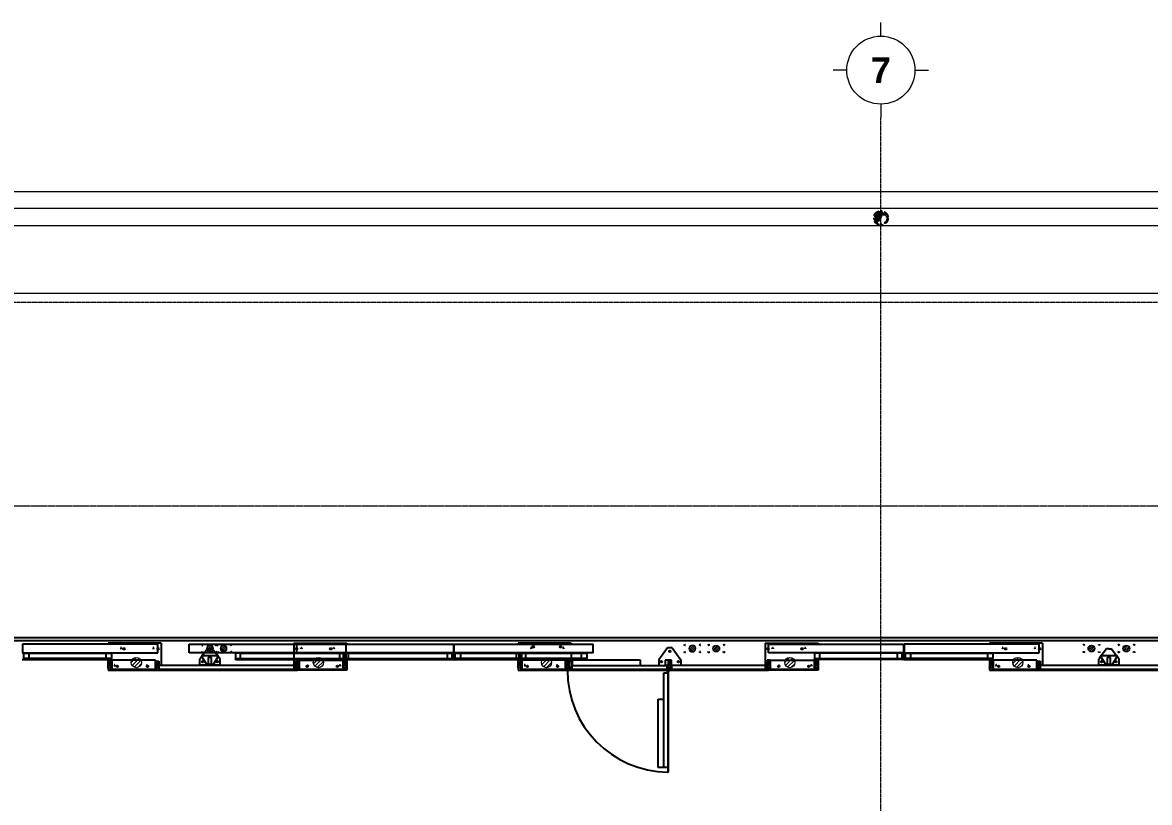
# Model space of a CAD drawing. Header units: millimetres. Extents: x -200069 to 184689, y -19972 to 101699.
# Drawn here: x 12412 to 25657, y 3090 to 12263 of the extents above; entities that cross this region are included whole.
import ezdxf
from ezdxf.enums import TextEntityAlignment as Align

# ---------------------------------------------------------------- set-up
doc = ezdxf.new("R2010")
doc.units = ezdxf.units.MM
for name, pattern in [('CENTER', [50.8, 31.75, -6.35, 6.35, -6.35]), ('HIDDEN', [0.2, 0.1, -0.1]), ('X-45-STST-GRID$0$Grid Line', [9.5, 5, -1.5, 1.5, -1.5]), ('X-45-STST-PL-PF$0$CENTER2', [28.575, 19.05, -3.175, 3.175, -3.175]), ('X-45-STST-PL-PF$0$DASHDOT', [1, 0.5, -0.25, 0, -0.25])]:
    doc.linetypes.add(name, pattern=pattern)
doc.layers.get('Defpoints').update_dxf_attribs({"color": 6})
for name, color, linetype in [('AHM_ANCRAGE', 7, 'Continuous'), ('ARC EDGE', 4, 'Continuous'), ('RC EDGE', 2, 'Continuous'), ('X-45-STST-PL-PF$0$MEP-PL-SW', 140, 'X-45-STST-PL-PF$0$DASHDOT')]:
    doc.layers.add(name, color=color, linetype=linetype)
for name, color, linetype, lineweight in [('ARC_HATCH', 8, 'Continuous', 25), ('ARC_TEXT_100', 2, 'Continuous', 5), ('PSD Anchor Hole', 7, 'Continuous', 15), ('PSD ODS Pene Hole', 5, 'Continuous', 15), ('PSD Pene Hole', 9, 'Continuous', 15), ('X-45-STST-GRID$0$ARC_AXIS_LINE', 240, 'CENTER', 13), ('X-45-STST-PL-PF$0$ARC_FLOOR', 2, 'Continuous', 5), ('X-45-STST-PL-PF$0$ARC_FRAME', 151, 'Continuous', 5), ('X-45-STST-PL-PF$0$ARC_GATE AXIS', 240, 'Continuous', 5)]:
    doc.layers.add(name, color=color, linetype=linetype, lineweight=lineweight)
doc.styles.add('X-45-STST-GRID$0$CP2-CSA-IT-STTST-45012$0$Arial_B', font='arialbd.ttf', dxfattribs={"width": 0.8, "height": 761.067151})

# ---------------------------------------------------------------- blocks, each defined once
blk = doc.blocks.new('X-45-STST-PL-PF$0$PIPE')
h = blk.add_hatch(color=256)
h.dxf.hatch_style = 1
h.paths.add_polyline_path([(50, 0, 1), (0, 0, -1), (-50, 0, 1)])
at = {"ltscale": 100}
for radius in [57, 50]:
    blk.add_circle((0, 0), radius, dxfattribs=at)
for centre, start, end in [((-25, 0), 180, 0), ((25, 0), 0, 180)]:
    blk.add_arc(centre, 25, start, end)
blk = doc.blocks.new('X-45-STST-PL-PF$0$Roof drainage pipe')
at = {"layer": 'X-45-STST-PL-PF$0$MEP-PL-SW', "linetype": 'Continuous', "xscale": 1.473684210526699, "yscale": 1.473684210526699, "zscale": 1.473684210526699, "rotation": 180}
blk.add_blockref('X-45-STST-PL-PF$0$PIPE', (22500, 9965), dxfattribs=at)
blk = doc.blocks.new('PSD FDP hole1')
at = {"layer": 'PSD Pene Hole'}
h = blk.add_hatch(dxfattribs=at)
h.set_pattern_fill('ANSI31', color=8, scale=10)
h.set_pattern_definition([(45, (-2990203.302, -2087212.618), (-22.4506403, 22.4506403), [])])
h.paths.add_polyline_path([(-5, 14, -1), (-125, 14, -1)])
at = {"layer": 'PSD Pene Hole', "color": 240}
blk.add_circle((-65, 14), 60, dxfattribs=at)
blk = doc.blocks.new('PSD FDP AB1')
at = {"layer": 'PSD Anchor Hole', "linetype": 'HIDDEN', "ltscale": 100}
for centre in [(-3, 0), (377, 0), (72, -205), (452, -204)]:
    blk.add_circle(centre, 9, dxfattribs=at)
blk = doc.blocks.new('PSD ODS AB1')
at = {"layer": 'PSD Anchor Hole', "linetype": 'HIDDEN', "ltscale": 10}
for centre in [(0, 85), (0, 0), (180, 85), (180, 0)]:
    blk.add_circle(centre, 9, dxfattribs=at)
blk = doc.blocks.new('PSD ODS hole1')
at = {"layer": 'PSD ODS Pene Hole'}
h = blk.add_hatch(dxfattribs=at)
h.set_pattern_fill('ANSI31', color=8, scale=5)
h.set_pattern_definition([(45, (-2988796.991, -2149653.738), (-11.22532015, 11.22532015), [])])
h.paths.add_polyline_path([(-40, 0, -1), (40, 0, -1)])
at = {"layer": 'PSD ODS Pene Hole', "color": 240}
blk.add_circle((0, 0), 40, dxfattribs=at)
blk = doc.blocks.new('platform nosing')
at = {"layer": 'ARC EDGE', "flags": 128}
blk.add_lwpolyline([(108922, 4949), (107922, 4966), (106922, 4980), (105922, 4993), (104922, 5003), (103922, 5011), (102922, 5017), (101922, 5021), (100922, 5023), (99922, 5025), (36094, 5025)], dxfattribs=at)
at = {"layer": 'RC EDGE', "color": 2, "flags": 128}
blk.add_lwpolyline([(0, 3701), (2120, 3861), (6111, 4131), (10104, 4360), (16098, 4630), (24095, 4850), (30094, 4943), (36094, 4995), (99922, 4995), (105922, 4943), (111922, 4850), (119918, 4630), (125912, 4360), (129906, 4131), (133897, 3861), (135000, 3782)], dxfattribs=at)
at = {"layer": 'PSD Anchor Hole', "color": 1, "xscale": -1}
for p in [(81448, 4906), (86268, 4906), (91808, 4906)]:
    blk.add_blockref('PSD FDP AB1', p, dxfattribs=at)
at = {"layer": 'PSD Anchor Hole', "color": 1, "xscale": -1, "rotation": 180}
for p in [(82025, 4943), (82185, 4943), (87695, 4943)]:
    blk.add_blockref('PSD ODS AB1', p, dxfattribs=at)
at = {"layer": 'PSD Anchor Hole', "color": 1}
for name, p in [('PSD FDP AB1', (83192, 4906)), ('PSD ODS AB1', (87975, 4858)), ('PSD FDP AB1', (88732, 4906)), ('PSD ODS AB1', (92385, 4858)), ('PSD ODS AB1', (92795, 4858))]:
    blk.add_blockref(name, p, dxfattribs=at)
at = {"layer": 'PSD ODS Pene Hole', "color": 1, "xscale": -1, "rotation": 180}
for p in [(82115, 4900), (82275, 4900), (87785, 4900)]:
    blk.add_blockref('PSD ODS hole1', p, dxfattribs=at)
at = {"layer": 'PSD ODS Pene Hole', "color": 1}
for p in [(88065, 4900), (92475, 4900), (92885, 4900)]:
    blk.add_blockref('PSD ODS hole1', p, dxfattribs=at)
at = {"layer": 'PSD Pene Hole', "color": 1}
for p in [(81315, 4721), (83455, 4721), (86135, 4721), (88995, 4721), (91675, 4721)]:
    blk.add_blockref('PSD FDP hole1', p, dxfattribs=at)
blk = doc.blocks.new('X-45-STST-GRID$0$CP2-CSA-IT-STTST-45012$0$Grid - ACT_Grid Head - Circle-231358-TÂ_NG 1-TÂ_NG TRÊ_T                                                                                  LEVEL 1-GROUND LEVEL')
for p, q in [((0, 4), (0, 5.6)), ((-4, 0), (-5.6, 0)), ((4, 0), (5.6, 0)), ((0, -4), (0, -5.6))]:
    blk.add_line(p, q)
blk.add_circle((0, 0), 4)
at = {"style": 'X-45-STST-GRID$0$CP2-CSA-IT-STTST-45012$0$Arial_B'}
blk.add_attdef('A', text='', height=3, dxfattribs=at).set_placement((0, 0), align=Align.MIDDLE_CENTER)
blk = doc.blocks.new('A$Cb3e1eea9')
for p, q in [((81502, 13926), (79913, 13926)), ((79913, 13926), (79913, 13824)), ((81540, 13937), (80917, 13937)), ((80917, 13937), (80917, 13926)), ((81502, 13824), (81502, 13926)), ((81540, 13937), (81540, 13678)), ((81872, 13926), (83711, 13926)), ((81872, 13824), (81872, 13926)), ((83099, 13937), (83722, 13937)), ((83099, 13937), (83099, 13622)), ((83138, 13824), (83138, 13926)), ((83138, 13926), (84977, 13926)), ((83711, 13926), (83711, 13824)), ((83722, 13937), (83722, 13926)), ((84977, 13926), (84977, 13824)), ((84983, 13926), (84983, 13824)), ((84983, 13926), (86617, 13926)), ((86360, 13937), (85737, 13937)), ((85737, 13937), (85737, 13926)), ((85737, 13937), (85737, 13937)), ((85737, 13937), (85926, 13937)), ((86360, 13937), (86360, 13926)), ((86617, 13824), (86617, 13926)), ((88639, 13937), (89262, 13937)), ((88639, 13937), (88639, 13622)), ((88678, 13824), (88678, 13926)), ((88678, 13926), (90267, 13926)), ((89262, 13937), (89262, 13926)), ((90267, 13926), (90267, 13824)), ((91862, 13926), (90273, 13926)), ((90273, 13926), (90273, 13824)), ((91277, 13937), (91277, 13926)), ((91900, 13937), (91277, 13937)), ((91862, 13824), (91862, 13926)), ((91900, 13937), (91900, 13678)), ((79928, 13819), (79910, 13819)), ((79913, 13824), (81502, 13824)), ((79928, 13759), (79928, 13819)), ((79928, 13819), (79988, 13819)), ((79928, 13745), (79928, 13819)), ((79988, 13819), (79988, 13759)), ((79988, 13819), (80897, 13819)), ((80897, 13759), (80897, 13819)), ((80897, 13819), (80957, 13819)), ((80917, 13824), (80917, 13819)), ((80957, 13819), (80957, 13824)), ((80957, 13819), (80957, 13759)), ((81540, 13824), (81540, 13824)), ((83711, 13824), (81872, 13824)), ((82018, 13781), (81995, 13751)), ((82013, 13789), (82082, 13681)), ((82217, 13789), (82013, 13789)), ((82024, 13789), (82018, 13781)), ((82087, 13871), (82024, 13789)), ((82115, 13871), (82087, 13871)), ((82115, 13871), (82142, 13871)), ((82206, 13789), (82142, 13871)), ((82217, 13789), (82148, 13681)), ((82206, 13789), (82212, 13781)), ((82235, 13751), (82212, 13781)), ((82416, 13819), (82416, 13824)), ((82476, 13819), (82416, 13819)), ((82416, 13819), (82416, 13759)), ((82456, 13824), (82456, 13819)), ((82476, 13759), (82476, 13819)), ((82476, 13819), (83696, 13819)), ((84977, 13824), (83138, 13824)), ((83636, 13824), (83676, 13824)), ((83636, 13819), (83636, 13824)), ((83636, 13819), (83636, 13759)), ((83676, 13824), (83676, 13819)), ((83682, 13819), (83682, 13824)), ((83742, 13819), (83682, 13819)), ((83682, 13819), (83682, 13759)), ((83696, 13745), (83696, 13819)), ((83696, 13819), (83714, 13819)), ((83696, 13759), (83696, 13819)), ((83714, 13819), (83714, 13745)), ((83722, 13824), (83722, 13819)), ((83742, 13759), (83742, 13819)), ((83742, 13819), (84962, 13819)), ((84902, 13819), (84902, 13824)), ((84902, 13824), (84942, 13824)), ((84902, 13819), (84902, 13759)), ((84942, 13824), (84942, 13819)), ((84962, 13759), (84962, 13819)), ((84962, 13745), (84962, 13819)), ((84962, 13819), (84980, 13819)), ((84980, 13829), (84978, 13829)), ((84980, 13829), (84980, 13831)), ((84980, 13829), (84980, 13831)), ((84980, 13819), (84980, 13829)), ((84980, 13819), (84980, 13829)), ((84980, 13829), (84982, 13829)), ((84980, 13819), (84980, 13745)), ((84980, 13819), (85717, 13819)), ((84980, 13819), (84980, 13745)), ((86617, 13824), (84983, 13824)), ((84998, 13759), (84998, 13819)), ((84998, 13745), (84998, 13819)), ((85018, 13824), (85018, 13819)), ((85058, 13819), (85058, 13824)), ((85058, 13824), (85058, 13824)), ((85058, 13819), (85058, 13759)), ((85717, 13759), (85717, 13819)), ((85717, 13819), (85777, 13819)), ((85737, 13824), (85737, 13819)), ((85746, 13819), (85746, 13745)), ((85746, 13819), (86483, 13819)), ((85764, 13759), (85764, 13819)), ((85764, 13745), (85764, 13819)), ((85777, 13819), (85777, 13824)), ((85777, 13819), (85777, 13759)), ((85824, 13819), (85824, 13759)), ((86360, 13824), (86360, 13727)), ((86483, 13819), (86543, 13819)), ((86483, 13759), (86483, 13819)), ((86543, 13819), (86543, 13759)), ((87493, 13882), (87390, 13742)), ((87548, 13882), (87493, 13882)), ((87548, 13882), (87650, 13742)), ((90267, 13824), (88678, 13824)), ((89222, 13819), (89222, 13824)), ((89282, 13819), (89222, 13819)), ((89222, 13819), (89222, 13759)), ((89262, 13824), (89262, 13819)), ((89282, 13759), (89282, 13819)), ((90192, 13819), (89282, 13819)), ((90252, 13819), (90192, 13819)), ((90192, 13819), (90192, 13759)), ((90252, 13759), (90252, 13819)), ((90252, 13819), (90270, 13819)), ((90252, 13745), (90252, 13819)), ((90270, 13829), (90268, 13829)), ((90270, 13829), (90270, 13831)), ((90270, 13829), (90270, 13831)), ((90270, 13829), (90272, 13829)), ((90270, 13819), (90270, 13829)), ((90270, 13819), (90270, 13829)), ((90288, 13819), (90270, 13819)), ((90270, 13819), (90270, 13745)), ((90270, 13819), (90270, 13745)), ((90273, 13824), (91862, 13824)), ((90288, 13759), (90288, 13819)), ((90288, 13819), (90348, 13819)), ((90288, 13745), (90288, 13819)), ((90348, 13819), (90348, 13759)), ((90348, 13819), (91257, 13819)), ((91257, 13759), (91257, 13819)), ((91257, 13819), (91317, 13819)), ((91277, 13824), (91277, 13819)), ((91317, 13819), (91317, 13824)), ((91317, 13819), (91317, 13759)), ((91900, 13824), (91900, 13824)), ((92583, 13781), (92560, 13751)), ((92578, 13789), (92647, 13681)), ((92782, 13789), (92578, 13789)), ((92589, 13789), (92583, 13781)), ((92652, 13871), (92589, 13789)), ((92680, 13871), (92652, 13871)), ((92680, 13871), (92707, 13871)), ((92771, 13789), (92707, 13871)), ((92782, 13789), (92713, 13681)), ((92771, 13789), (92777, 13781)), ((92800, 13751), (92777, 13781)), ((79910, 13745), (79928, 13745)), ((80897, 13759), (79928, 13759)), ((79928, 13745), (79928, 13753)), ((79928, 13753), (80957, 13753)), ((79928, 13745), (80957, 13745)), ((80957, 13759), (80897, 13759)), ((80960, 13737), (80915, 13737)), ((80915, 13737), (80915, 13647)), ((80915, 13737), (80960, 13647)), ((80915, 13647), (80960, 13737)), ((80960, 13647), (80915, 13647)), ((80960, 13647), (80915, 13647)), ((80917, 13759), (80917, 13753)), ((80917, 13745), (80917, 13737)), ((80917, 13647), (80917, 13622)), ((80957, 13745), (80957, 13753)), ((80960, 13740), (80960, 13628)), ((81474, 13740), (80960, 13740)), ((80960, 13647), (80960, 13737)), ((81474, 13740), (81474, 13628)), ((81474, 13647), (81474, 13727)), ((81474, 13727), (81514, 13727)), ((81474, 13727), (81514, 13647)), ((81474, 13647), (81514, 13727)), ((81514, 13647), (81474, 13647)), ((81514, 13647), (81474, 13647)), ((81514, 13727), (81514, 13647)), ((81514, 13647), (81514, 13678)), ((81514, 13678), (81514, 13630)), ((81514, 13678), (83125, 13678)), ((81995, 13681), (81995, 13751)), ((82235, 13681), (81995, 13681)), ((82095, 13771), (82095, 13691)), ((82135, 13771), (82095, 13771)), ((82095, 13691), (82135, 13691)), ((82135, 13691), (82135, 13771)), ((82235, 13681), (82235, 13751)), ((82235, 13681), (82235, 13721)), ((82416, 13759), (82476, 13759)), ((82416, 13745), (82416, 13753)), ((82416, 13753), (83696, 13753)), ((82416, 13745), (83714, 13745)), ((82476, 13759), (83696, 13759)), ((83125, 13647), (83165, 13727)), ((83125, 13727), (83165, 13647)), ((83125, 13727), (83165, 13727)), ((83125, 13727), (83125, 13647)), ((83125, 13727), (83125, 13647)), ((83125, 13727), (83166, 13727)), ((83125, 13647), (83166, 13727)), ((83125, 13727), (83166, 13647)), ((83125, 13678), (83125, 13630)), ((83125, 13647), (83125, 13678)), ((83165, 13647), (83125, 13647)), ((83125, 13647), (83166, 13647)), ((83166, 13647), (83125, 13647)), ((83165, 13727), (83165, 13647)), ((83166, 13628), (83166, 13740)), ((83166, 13740), (83680, 13740)), ((83166, 13648), (83166, 13728)), ((83680, 13740), (83680, 13628)), ((83680, 13647), (83680, 13737)), ((83680, 13737), (83725, 13737)), ((83680, 13647), (83725, 13737)), ((83680, 13737), (83725, 13647)), ((83680, 13647), (83725, 13647)), ((83725, 13647), (83680, 13647)), ((83682, 13759), (83742, 13759)), ((83682, 13745), (83682, 13753)), ((83682, 13753), (84962, 13753)), ((83682, 13745), (84980, 13745)), ((83696, 13745), (83696, 13753)), ((83722, 13759), (83722, 13753)), ((83722, 13745), (83722, 13737)), ((83722, 13647), (83722, 13622)), ((83725, 13737), (83725, 13647)), ((83742, 13759), (84962, 13759)), ((84962, 13745), (84962, 13753)), ((84980, 13745), (85777, 13745)), ((85717, 13759), (84998, 13759)), ((84998, 13753), (85777, 13753)), ((85777, 13759), (85717, 13759)), ((85735, 13647), (85780, 13737)), ((85780, 13737), (85735, 13737)), ((85735, 13737), (85735, 13647)), ((85735, 13737), (85780, 13647)), ((85780, 13647), (85735, 13647)), ((85780, 13647), (85735, 13647)), ((85737, 13759), (85737, 13753)), ((85737, 13745), (85737, 13737)), ((85737, 13647), (85737, 13622)), ((85746, 13745), (86543, 13745)), ((86483, 13759), (85764, 13759)), ((85764, 13753), (86543, 13753)), ((85777, 13745), (85777, 13753)), ((85780, 13740), (85780, 13628)), ((86294, 13740), (85780, 13740)), ((85780, 13647), (85780, 13737)), ((86294, 13740), (86294, 13628)), ((86294, 13647), (86334, 13727)), ((86294, 13647), (86294, 13727)), ((86294, 13727), (86334, 13727)), ((86294, 13727), (86334, 13647)), ((86334, 13647), (86294, 13647)), ((86334, 13647), (86294, 13647)), ((86334, 13727), (86334, 13647)), ((86334, 13727), (86360, 13727)), ((86334, 13647), (86334, 13678)), ((86360, 13647), (86334, 13647)), ((86360, 13728), (86372, 13728)), ((86360, 13727), (86360, 13647)), ((86372, 13686), (86360, 13686)), ((86360, 13647), (86360, 13630)), ((86372, 13728), (86372, 13686)), ((86373, 13743), (87173, 13743)), ((86373, 13676), (86373, 13743)), ((86373, 13630), (86373, 13676)), ((86373, 13676), (87485, 13676)), ((86543, 13759), (86483, 13759)), ((86543, 13745), (86543, 13753)), ((87173, 13743), (87173, 13676)), ((87390, 13742), (87390, 13678)), ((87500, 13737), (87464, 13737)), ((87464, 13737), (87464, 13678)), ((87464, 13678), (87500, 13678)), ((87485, 13676), (87485, 13630)), ((87540, 13737), (87500, 13737)), ((87500, 13737), (87500, 13647)), ((87500, 13647), (87540, 13737)), ((87500, 13737), (87540, 13647)), ((87500, 13647), (87500, 13678)), ((87500, 13647), (87540, 13647)), ((87540, 13647), (87500, 13647)), ((87511, 13622), (87511, 13647)), ((87517, 13616), (87517, 13647)), ((87520, 13622), (87520, 13647)), ((87540, 13647), (87540, 13737)), ((87540, 13678), (88663, 13678)), ((87540, 13678), (87540, 13630)), ((87540, 13647), (87540, 13678)), ((87650, 13742), (87650, 13676)), ((88663, 13647), (88703, 13737)), ((88663, 13737), (88703, 13647)), ((88663, 13737), (88663, 13647)), ((88703, 13737), (88663, 13737)), ((88663, 13647), (88663, 13678)), ((88663, 13678), (88663, 13630)), ((88703, 13647), (88663, 13647)), ((88665, 13647), (88705, 13727)), ((88705, 13727), (88665, 13727)), ((88665, 13727), (88705, 13647)), ((88665, 13727), (88665, 13647)), ((88665, 13647), (88705, 13647)), ((88703, 13647), (88703, 13737)), ((88705, 13628), (88705, 13740)), ((88705, 13740), (89220, 13740)), ((88705, 13647), (88705, 13727)), ((89220, 13740), (89220, 13628)), ((89220, 13647), (89220, 13737)), ((89220, 13737), (89265, 13737)), ((89220, 13647), (89265, 13737)), ((89220, 13737), (89265, 13647)), ((89220, 13647), (89265, 13647)), ((89265, 13647), (89220, 13647)), ((89222, 13759), (89282, 13759)), ((89222, 13745), (89222, 13753)), ((90252, 13753), (89222, 13753)), ((90252, 13745), (89222, 13745)), ((89262, 13759), (89262, 13753)), ((89262, 13745), (89262, 13737)), ((89262, 13647), (89262, 13622)), ((89265, 13737), (89265, 13647)), ((89282, 13759), (90252, 13759)), ((90252, 13745), (90252, 13753)), ((90270, 13745), (90252, 13745)), ((90270, 13745), (90288, 13745)), ((91257, 13759), (90288, 13759)), ((90288, 13745), (90288, 13753)), ((90288, 13753), (91317, 13753)), ((90288, 13745), (91317, 13745)), ((91317, 13759), (91257, 13759)), ((91320, 13737), (91275, 13737)), ((91275, 13737), (91275, 13647)), ((91275, 13737), (91320, 13647)), ((91275, 13647), (91320, 13737)), ((91320, 13647), (91275, 13647)), ((91320, 13647), (91275, 13647)), ((91277, 13759), (91277, 13753)), ((91277, 13745), (91277, 13737)), ((91277, 13647), (91277, 13622)), ((91317, 13745), (91317, 13753)), ((91320, 13740), (91320, 13628)), ((91834, 13740), (91320, 13740)), ((91320, 13647), (91320, 13737)), ((91834, 13740), (91834, 13628)), ((91834, 13647), (91834, 13727)), ((91834, 13727), (91874, 13727)), ((91834, 13727), (91874, 13647)), ((91834, 13647), (91874, 13727)), ((91874, 13647), (91834, 13647)), ((91874, 13647), (91834, 13647)), ((91874, 13727), (91874, 13647)), ((91874, 13647), (91874, 13678)), ((91874, 13678), (91874, 13630)), ((91874, 13678), (93485, 13678)), ((92560, 13681), (92560, 13751)), ((92800, 13681), (92560, 13681)), ((92660, 13771), (92660, 13691)), ((92700, 13771), (92660, 13771)), ((92660, 13691), (92700, 13691)), ((92700, 13691), (92700, 13771)), ((92800, 13681), (92800, 13751)), ((92800, 13681), (92800, 13721)), ((80917, 13622), (81540, 13622)), ((80917, 13622), (80960, 13622)), ((80917, 13622), (80917, 13622)), ((80940, 13628), (80940, 13622)), ((81492, 13628), (80940, 13628)), ((81492, 13622), (81492, 13628)), ((81493, 13622), (81493, 13622)), ((81493, 13622), (81498, 13622)), ((83143, 13630), (81497, 13630)), ((81497, 13622), (81497, 13630)), ((81497, 13622), (83143, 13622)), ((81540, 13622), (81506, 13622)), ((81540, 13622), (81515, 13622)), ((81540, 13622), (81540, 13622)), ((83722, 13622), (83099, 13622)), ((83099, 13622), (83099, 13622)), ((83147, 13622), (83142, 13622)), ((83143, 13622), (83143, 13630)), ((83147, 13622), (83147, 13628)), ((83700, 13628), (83147, 13628)), ((83147, 13622), (83147, 13622)), ((83722, 13622), (83680, 13622)), ((83700, 13628), (83700, 13622)), ((83722, 13622), (83722, 13622)), ((85737, 13622), (86360, 13622)), ((85737, 13622), (85780, 13622)), ((85737, 13622), (85737, 13622)), ((85760, 13628), (85760, 13622)), ((86312, 13628), (85760, 13628)), ((86312, 13622), (86312, 13628)), ((86313, 13622), (86313, 13622)), ((86313, 13622), (86318, 13622)), ((87503, 13630), (86317, 13630)), ((86317, 13622), (86317, 13630)), ((86317, 13622), (87503, 13622)), ((86360, 13622), (86326, 13622)), ((86360, 13622), (86335, 13622)), ((86360, 13630), (86360, 13630)), ((86360, 13630), (86360, 13630)), ((86360, 13622), (86360, 13622)), ((87390, 13622), (87650, 13622)), ((87451, 13590), (87497, 13590)), ((87451, 12478), (87451, 13590)), ((87485, 13630), (87485, 13636)), ((87485, 13636), (87511, 13636)), ((87485, 13630), (87485, 13630)), ((87485, 13630), (87485, 13630)), ((87505, 13616), (87491, 13616)), ((87491, 13590), (87491, 13616)), ((87497, 13610), (87497, 13608)), ((87511, 13610), (87497, 13610)), ((87505, 13608), (87497, 13608)), ((87497, 13608), (87497, 12421)), ((87503, 13622), (87503, 13630)), ((87505, 13630), (87503, 13630)), ((87505, 13616), (87505, 13630)), ((87505, 12421), (87505, 13608)), ((87523, 13622), (87523, 13630)), ((88681, 13630), (87523, 13630)), ((87523, 13622), (88681, 13622)), ((89262, 13622), (88639, 13622)), ((88639, 13622), (88639, 13622)), ((88639, 13622), (88673, 13622)), ((88639, 13622), (88664, 13622)), ((88681, 13622), (88681, 13630)), ((88687, 13622), (88682, 13622)), ((88687, 13622), (88687, 13628)), ((89240, 13628), (88687, 13628)), ((88687, 13622), (88687, 13622)), ((89262, 13622), (89220, 13622)), ((89240, 13628), (89240, 13622)), ((89262, 13622), (89262, 13622)), ((91277, 13622), (91320, 13622)), ((91277, 13622), (91277, 13622)), ((91277, 13622), (91900, 13622)), ((91300, 13628), (91300, 13622)), ((91852, 13628), (91300, 13628)), ((91852, 13622), (91852, 13628)), ((91853, 13622), (91853, 13622)), ((91853, 13622), (91858, 13622)), ((93503, 13630), (91857, 13630)), ((91857, 13622), (91857, 13630)), ((91857, 13622), (93503, 13622)), ((91900, 13622), (91866, 13622)), ((91900, 13622), (91875, 13622)), ((91900, 13622), (91900, 13622)), ((87384, 13278), (87451, 13278)), ((87384, 12478), (87384, 13278)), ((87451, 12478), (87384, 12478)), ((87497, 12478), (87451, 12478)), ((87505, 12421), (87497, 12421))]:
    blk.add_line(p, q)
for centre, radius in [((82030, 13721), 9), ((82200, 13721), 9), ((92595, 13721), 9), ((92765, 13721), 9), ((87511, 13616), 6), ((87511, 13616), 6)]:
    blk.add_circle(centre, radius)
blk.add_arc((87511, 13616), 1195, 179.7123, 269.3286)
at = {"layer": 'AHM_ANCRAGE', "ltscale": 0.1}
for centre in [(81106, 13872), (81506, 13872), (83133, 13872), (83533, 13872), (85916, 13895), (86236, 13895), (88673, 13872), (89073, 13872), (91466, 13872), (91866, 13872), (81026, 13667), (81381, 13667), (83258, 13667), (83613, 13667), (85846, 13667), (86201, 13667), (88798, 13667), (89153, 13667), (91386, 13667), (91741, 13667)]:
    blk.add_circle(centre, 9, dxfattribs=at)
at = {"layer": 'AHM_ANCRAGE'}
for centre in [(87520, 13842), (87420, 13722), (87620, 13722)]:
    blk.add_circle(centre, 9, dxfattribs=at)

msp = doc.modelspace()

# ---------------------------------------------------------------- linework, layer by layer
at = {"layer": 'X-45-STST-GRID$0$ARC_AXIS_LINE', "linetype": 'X-45-STST-GRID$0$Grid Line'}
for p, q in [((22500, -17972), (22500, 11143)), ((-90950, 8975), (100848, 8975))]:
    msp.add_line(p, q, dxfattribs=at)
at = {"layer": 'X-45-STST-PL-PF$0$ARC_FLOOR'}
msp.add_lwpolyline([(-68400, 9875), (68400, 9875), (68400, 9075), (-68400, 9075)], close=True, dxfattribs=at)
msp.add_lwpolyline([(41422, 4949), (40422, 4966), (39422, 4980), (38422, 4993), (37422, 5003), (36422, 5011), (35422, 5017), (34422, 5021), (33422, 5023), (32422, 5025), (-31406, 5025)], dxfattribs=at)
at = {"layer": 'X-45-STST-PL-PF$0$ARC_FRAME', "linetype": 'Continuous'}
msp.add_lwpolyline([(68400, 10075), (-68400, 10075), (-68400, 10275), (68400, 10275)], close=True, dxfattribs=at)
at = {"layer": 'X-45-STST-PL-PF$0$ARC_GATE AXIS', "linetype": 'X-45-STST-PL-PF$0$CENTER2', "lineweight": 18}
msp.add_lwpolyline([(87959, 3364, 0.028553), (42422, 6538), (42254, 6540), (41254, 6551), (40254, 6559), (39254, 6565), (38254, 6570), (37254, 6572), (36254, 6574), (35254, 6575), (34254, 6575), (33254, 6575), (32422, 6575), (-31406, 6575)], format="xyb", dxfattribs=at)

# ---------------------------------------------------------------- block references
at = {"color": 244, "linetype": 'Continuous', "true_color": 0x991b1e}
msp.add_blockref('X-45-STST-PL-PF$0$Roof drainage pipe', (0, 0), dxfattribs=at)
at = {"layer": 'ARC_HATCH', "ltscale": 0.02}
msp.add_blockref('A$Cb3e1eea9', (-67500, -8975), dxfattribs=at)
at = {"layer": 'ARC_TEXT_100'}
ref = msp.add_blockref('X-45-STST-GRID$0$CP2-CSA-IT-STTST-45012$0$Grid - ACT_Grid Head - Circle-231358-TÂ_NG 1-TÂ_NG TRÊ_T                                                                                  LEVEL 1-GROUND LEVEL', (22500, 11703), dxfattribs=dict(at, xscale=100, yscale=100, zscale=100))
ref.add_attrib('A', '7', dxfattribs={"layer": '0', "height": 300, "style": 'X-45-STST-GRID$0$CP2-CSA-IT-STTST-45012$0$Arial_B'}).set_placement((22500, 11703), align=Align.MIDDLE_CENTER)
ref.add_attrib('A', '7', dxfattribs={"layer": '0', "height": 300, "style": 'X-45-STST-GRID$0$CP2-CSA-IT-STTST-45012$0$Arial_B'}).set_placement((22500, 11703), align=Align.MIDDLE_CENTER)
ref.add_attrib('A', '7', dxfattribs={"layer": '0', "height": 300, "style": 'X-45-STST-GRID$0$CP2-CSA-IT-STTST-45012$0$Arial_B'}).set_placement((22500, 11703), align=Align.MIDDLE_CENTER)
ref.add_attrib('A', '7', dxfattribs={"layer": '0', "height": 300, "style": 'X-45-STST-GRID$0$CP2-CSA-IT-STTST-45012$0$Arial_B'}).set_placement((22500, 11703), align=Align.MIDDLE_CENTER)
at = {"layer": 'Defpoints'}
msp.add_blockref('platform nosing', (-67500, 0), dxfattribs=at)

doc.saveas('drawing.dxf')
